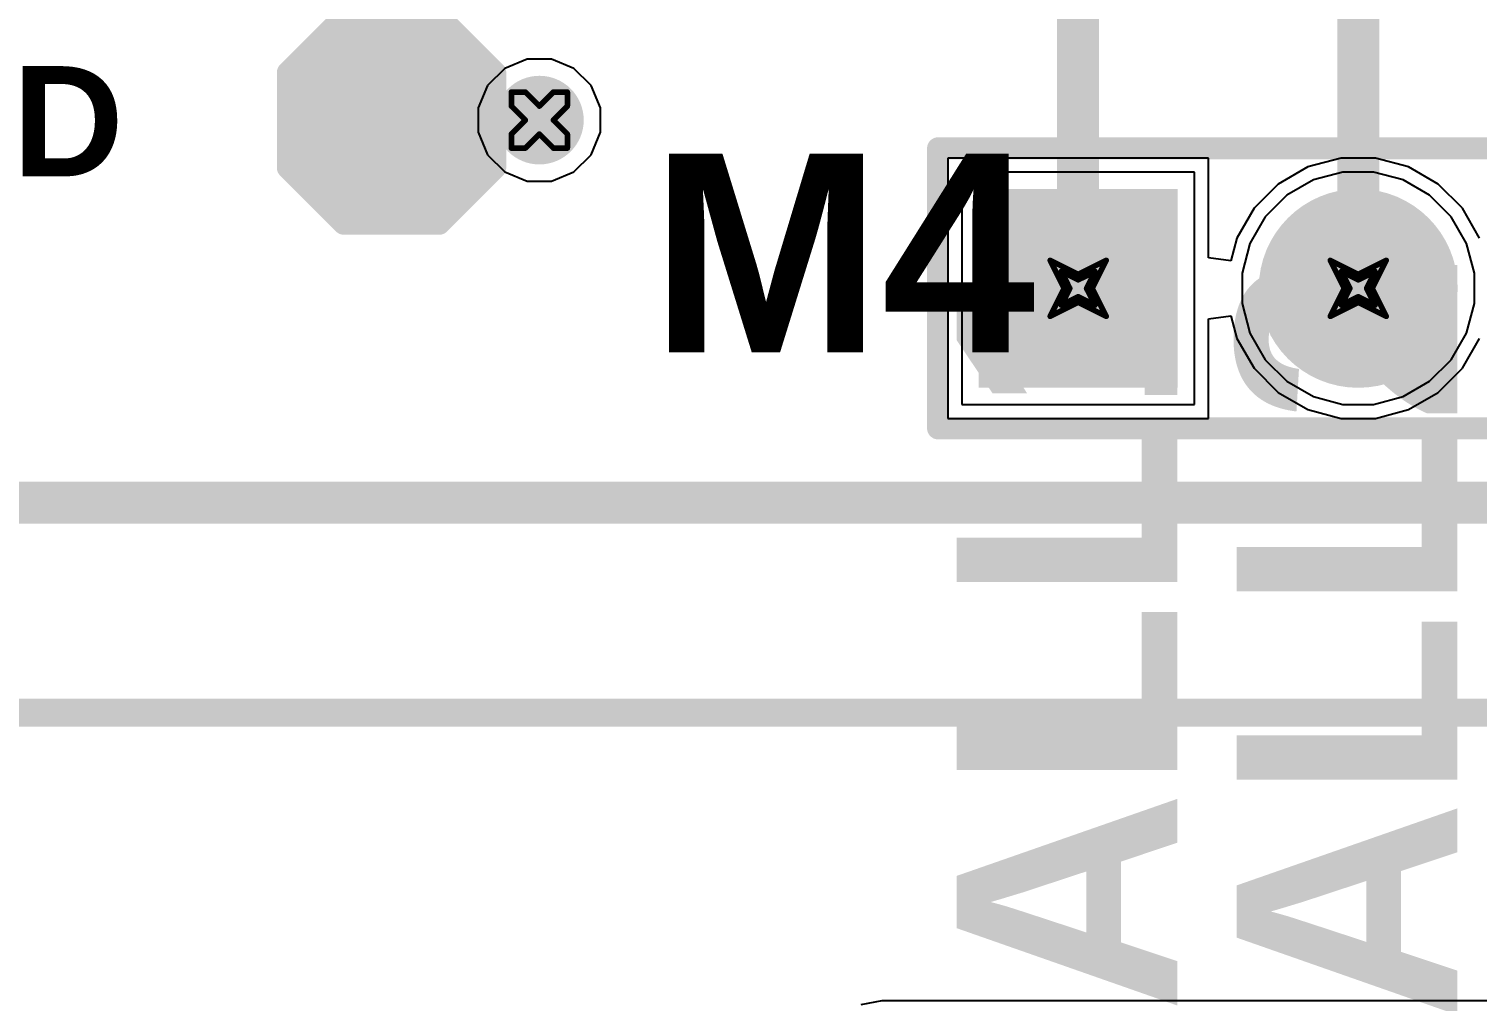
# Model space of a CAD drawing. Header units: inches. Extents: x 0 to 5379, y 0 to 5429.
# Drawn here: x 53.99 to 67.12, y 108.51 to 117.33 of the extents above; entities that cross this region are included whole.
import ezdxf

# ---------------------------------------------------------------- set-up
doc = ezdxf.new("R2010")
doc.units = ezdxf.units.IN
for name, color, linetype in [('Bottom Layer', 5, 'Continuous'), ('Bottom Solder', 6, 'Continuous'), ('Drill Drawing', 1, 'Continuous'), ('GND01', 16, 'Continuous'), ('GND02', 76, 'Continuous'), ('Multi-Layer', 9, 'Continuous'), ('Pad Holes', 156, 'Continuous'), ('PWR', 156, 'Continuous'), ('SIG 01', 90, 'Continuous'), ('Top Layer', 1, 'Continuous'), ('Top Overlay', 2, 'Continuous'), ('Top Paste', 8, 'Continuous'), ('Top Solder', 216, 'Continuous'), ('Via Holes', 16, 'Continuous')]:
    doc.layers.add(name, color=color, linetype=linetype)
doc.styles.add('Arial_Bold', font='', dxfattribs={"height": 0.2})
doc.styles.get('Arial_Bold').set_extended_font_data('Arial', bold=True)

# ---------------------------------------------------------------- blocks, each defined once
blk = doc.blocks.new('T__________156')
at = {"layer": 'Top Layer'}
blk.add_hatch(color=1, dxfattribs=at).paths.add_polyline_path([(0.381, 0.762), (-0.381, 0.762), (-0.762, 0.381), (-0.762, -0.381), (-0.381, -0.762), (0.381, -0.762), (0.762, -0.381), (0.762, 0.381)])
at = {"layer": 'Top Paste'}
blk.add_hatch(color=8, dxfattribs=at).paths.add_polyline_path([(0.381, 0.762), (-0.381, 0.762), (-0.762, 0.381), (-0.762, -0.381), (-0.381, -0.762), (0.381, -0.762), (0.762, -0.381), (0.762, 0.381)])
at = {"layer": 'Top Solder'}
blk.add_hatch(color=216, dxfattribs=at).paths.add_polyline_path([(0.432, 0.864), (-0.432, 0.864), (-0.864, 0.432), (-0.864, -0.432), (-0.432, -0.864), (0.432, -0.864), (0.864, -0.432), (0.864, 0.432)])
at = {"layer": 'Top Overlay'}
for points in [[(-0.94, 0.432, 0.2, 0.2, 0), (-0.432, 0.94, 0.2, 0.2, 0)], [(-0.432, 0.94, 0.2, 0.2, 0), (0.432, 0.94, 0.2, 0.2, 0)], [(0.432, 0.94, 0.2, 0.2, 0), (0.94, 0.432, 0.2, 0.2, 0)], [(-0.94, -0.432, 0.2, 0.2, 0), (-0.94, 0.432, 0.2, 0.2, 0)], [(0.94, -0.432, 0.2, 0.2, 0), (0.94, 0.432, 0.2, 0.2, 0)], [(-0.94, -0.432, 0.2, 0.2, 0), (-0.432, -0.94, 0.2, 0.2, 0)], [(0.432, -0.94, 0.2, 0.2, 0), (0.94, -0.432, 0.2, 0.2, 0)], [(-0.432, -0.94, 0.2, 0.2, 0), (0.432, -0.94, 0.2, 0.2, 0)]]:
    blk.add_lwpolyline(points, format="xyseb", dxfattribs=at)
for points in [[(-0.482, 0.94, 0.1, 0.1, 1), (-0.382, 0.94, 0.1, 0.1, 1)], [(-0.482, 0.94, 0.1, 0.1, 1), (-0.382, 0.94, 0.1, 0.1, 1)], [(0.382, 0.94, 0.1, 0.1, 1), (0.482, 0.94, 0.1, 0.1, 1)], [(0.382, 0.94, 0.1, 0.1, 1), (0.482, 0.94, 0.1, 0.1, 1)], [(-0.99, 0.432, 0.1, 0.1, 1), (-0.89, 0.432, 0.1, 0.1, 1)], [(-0.99, 0.432, 0.1, 0.1, 1), (-0.89, 0.432, 0.1, 0.1, 1)], [(0.89, 0.432, 0.1, 0.1, 1), (0.99, 0.432, 0.1, 0.1, 1)], [(0.89, 0.432, 0.1, 0.1, 1), (0.99, 0.432, 0.1, 0.1, 1)], [(-0.99, -0.432, 0.1, 0.1, 1), (-0.89, -0.432, 0.1, 0.1, 1)], [(-0.99, -0.432, 0.1, 0.1, 1), (-0.89, -0.432, 0.1, 0.1, 1)], [(0.89, -0.432, 0.1, 0.1, 1), (0.99, -0.432, 0.1, 0.1, 1)], [(0.89, -0.432, 0.1, 0.1, 1), (0.99, -0.432, 0.1, 0.1, 1)], [(-0.482, -0.94, 0.1, 0.1, 1), (-0.382, -0.94, 0.1, 0.1, 1)], [(-0.482, -0.94, 0.1, 0.1, 1), (-0.382, -0.94, 0.1, 0.1, 1)], [(0.382, -0.94, 0.1, 0.1, 1), (0.482, -0.94, 0.1, 0.1, 1)], [(0.382, -0.94, 0.1, 0.1, 1), (0.482, -0.94, 0.1, 0.1, 1)]]:
    blk.add_lwpolyline(points, format="xyseb", close=True, dxfattribs=at)
blk = doc.blocks.new('HDR1X5__794')
at = {"layer": 'Bottom Layer'}
blk.add_hatch(color=5, dxfattribs=at).paths.add_polyline_path([(-0.8, 0.8), (0.8, 0.8), (0.8, -0.8), (-0.8, -0.8)])
h = blk.add_hatch(color=5, dxfattribs=at)
edge = h.paths.add_edge_path()
edge.add_arc((2.54, 0), 0.8, 0, 360)
h = blk.add_hatch(color=5, dxfattribs=at)
edge = h.paths.add_edge_path()
edge.add_arc((5.08, 0), 0.8, 0, 360)
h = blk.add_hatch(color=5, dxfattribs=at)
edge = h.paths.add_edge_path()
edge.add_arc((7.62, 0), 0.8, 0, 360)
h = blk.add_hatch(color=5, dxfattribs=at)
edge = h.paths.add_edge_path()
edge.add_arc((10.16, 0), 0.8, 0, 360)
at = {"layer": 'Bottom Solder'}
blk.add_hatch(color=6, dxfattribs=at).paths.add_polyline_path([(-0.902, 0.902), (0.902, 0.902), (0.902, -0.902), (-0.902, -0.902)])
h = blk.add_hatch(color=6, dxfattribs=at)
edge = h.paths.add_edge_path()
edge.add_arc((2.54, 0), 0.902, 0, 360)
h = blk.add_hatch(color=6, dxfattribs=at)
edge = h.paths.add_edge_path()
edge.add_arc((5.08, 0), 0.902, 0, 360)
h = blk.add_hatch(color=6, dxfattribs=at)
edge = h.paths.add_edge_path()
edge.add_arc((7.62, 0), 0.902, 0, 360)
h = blk.add_hatch(color=6, dxfattribs=at)
edge = h.paths.add_edge_path()
edge.add_arc((10.16, 0), 0.902, 0, 360)
at = {"layer": 'GND01'}
blk.add_hatch(color=16, dxfattribs=at).paths.add_polyline_path([(-0.8, 0.8), (0.8, 0.8), (0.8, -0.8), (-0.8, -0.8)])
h = blk.add_hatch(color=16, dxfattribs=at)
edge = h.paths.add_edge_path()
edge.add_arc((2.54, 0), 0.8, 0, 360)
h = blk.add_hatch(color=16, dxfattribs=at)
edge = h.paths.add_edge_path()
edge.add_arc((5.08, 0), 0.8, 0, 360)
h = blk.add_hatch(color=16, dxfattribs=at)
edge = h.paths.add_edge_path()
edge.add_arc((7.62, 0), 0.8, 0, 360)
h = blk.add_hatch(color=16, dxfattribs=at)
edge = h.paths.add_edge_path()
edge.add_arc((10.16, 0), 0.8, 0, 360)
at = {"layer": 'GND02'}
blk.add_hatch(color=76, dxfattribs=at).paths.add_polyline_path([(-0.8, 0.8), (0.8, 0.8), (0.8, -0.8), (-0.8, -0.8)])
h = blk.add_hatch(color=76, dxfattribs=at)
edge = h.paths.add_edge_path()
edge.add_arc((2.54, 0), 0.8, 0, 360)
h = blk.add_hatch(color=76, dxfattribs=at)
edge = h.paths.add_edge_path()
edge.add_arc((5.08, 0), 0.8, 0, 360)
h = blk.add_hatch(color=76, dxfattribs=at)
edge = h.paths.add_edge_path()
edge.add_arc((7.62, 0), 0.8, 0, 360)
h = blk.add_hatch(color=76, dxfattribs=at)
edge = h.paths.add_edge_path()
edge.add_arc((10.16, 0), 0.8, 0, 360)
at = {"layer": 'Multi-Layer'}
blk.add_hatch(color=9, dxfattribs=at).paths.add_polyline_path([(-0.8, 0.8), (0.8, 0.8), (0.8, -0.8), (-0.8, -0.8)])
h = blk.add_hatch(color=9, dxfattribs=at)
edge = h.paths.add_edge_path()
edge.add_arc((2.54, 0), 0.8, 0, 360)
h = blk.add_hatch(color=9, dxfattribs=at)
edge = h.paths.add_edge_path()
edge.add_arc((5.08, 0), 0.8, 0, 360)
h = blk.add_hatch(color=9, dxfattribs=at)
edge = h.paths.add_edge_path()
edge.add_arc((7.62, 0), 0.8, 0, 360)
h = blk.add_hatch(color=9, dxfattribs=at)
edge = h.paths.add_edge_path()
edge.add_arc((10.16, 0), 0.8, 0, 360)
at = {"layer": 'Pad Holes'}
h = blk.add_hatch(color=7, dxfattribs=at)
edge = h.paths.add_edge_path()
edge.add_arc((0, 0), 0.475, 0, 360)
h = blk.add_hatch(color=7, dxfattribs=at)
edge = h.paths.add_edge_path()
edge.add_arc((2.54, 0), 0.475, 0, 360)
h = blk.add_hatch(color=7, dxfattribs=at)
edge = h.paths.add_edge_path()
edge.add_arc((5.08, 0), 0.475, 0, 360)
h = blk.add_hatch(color=7, dxfattribs=at)
edge = h.paths.add_edge_path()
edge.add_arc((7.62, 0), 0.475, 0, 360)
h = blk.add_hatch(color=7, dxfattribs=at)
edge = h.paths.add_edge_path()
edge.add_arc((10.16, 0), 0.475, 0, 360)
at = {"layer": 'PWR'}
blk.add_hatch(color=156, dxfattribs=at).paths.add_polyline_path([(-0.8, 0.8), (0.8, 0.8), (0.8, -0.8), (-0.8, -0.8)])
h = blk.add_hatch(color=156, dxfattribs=at)
edge = h.paths.add_edge_path()
edge.add_arc((2.54, 0), 0.8, 0, 360)
h = blk.add_hatch(color=156, dxfattribs=at)
edge = h.paths.add_edge_path()
edge.add_arc((5.08, 0), 0.8, 0, 360)
h = blk.add_hatch(color=156, dxfattribs=at)
edge = h.paths.add_edge_path()
edge.add_arc((7.62, 0), 0.8, 0, 360)
h = blk.add_hatch(color=156, dxfattribs=at)
edge = h.paths.add_edge_path()
edge.add_arc((10.16, 0), 0.8, 0, 360)
at = {"layer": 'SIG 01'}
blk.add_hatch(color=90, dxfattribs=at).paths.add_polyline_path([(-0.8, 0.8), (0.8, 0.8), (0.8, -0.8), (-0.8, -0.8)])
h = blk.add_hatch(color=90, dxfattribs=at)
edge = h.paths.add_edge_path()
edge.add_arc((2.54, 0), 0.8, 0, 360)
h = blk.add_hatch(color=90, dxfattribs=at)
edge = h.paths.add_edge_path()
edge.add_arc((5.08, 0), 0.8, 0, 360)
h = blk.add_hatch(color=90, dxfattribs=at)
edge = h.paths.add_edge_path()
edge.add_arc((7.62, 0), 0.8, 0, 360)
h = blk.add_hatch(color=90, dxfattribs=at)
edge = h.paths.add_edge_path()
edge.add_arc((10.16, 0), 0.8, 0, 360)
at = {"layer": 'Top Layer'}
blk.add_hatch(color=1, dxfattribs=at).paths.add_polyline_path([(-0.8, 0.8), (0.8, 0.8), (0.8, -0.8), (-0.8, -0.8)])
h = blk.add_hatch(color=1, dxfattribs=at)
edge = h.paths.add_edge_path()
edge.add_arc((2.54, 0), 0.8, 0, 360)
h = blk.add_hatch(color=1, dxfattribs=at)
edge = h.paths.add_edge_path()
edge.add_arc((5.08, 0), 0.8, 0, 360)
h = blk.add_hatch(color=1, dxfattribs=at)
edge = h.paths.add_edge_path()
edge.add_arc((7.62, 0), 0.8, 0, 360)
h = blk.add_hatch(color=1, dxfattribs=at)
edge = h.paths.add_edge_path()
edge.add_arc((10.16, 0), 0.8, 0, 360)
at = {"layer": 'Top Solder'}
blk.add_hatch(color=216, dxfattribs=at).paths.add_polyline_path([(-0.902, 0.902), (0.902, 0.902), (0.902, -0.902), (-0.902, -0.902)])
h = blk.add_hatch(color=216, dxfattribs=at)
edge = h.paths.add_edge_path()
edge.add_arc((2.54, 0), 0.902, 0, 360)
h = blk.add_hatch(color=216, dxfattribs=at)
edge = h.paths.add_edge_path()
edge.add_arc((5.08, 0), 0.902, 0, 360)
h = blk.add_hatch(color=216, dxfattribs=at)
edge = h.paths.add_edge_path()
edge.add_arc((7.62, 0), 0.902, 0, 360)
h = blk.add_hatch(color=216, dxfattribs=at)
edge = h.paths.add_edge_path()
edge.add_arc((10.16, 0), 0.902, 0, 360)
at = {"layer": 'Top Overlay'}
for points in [[(-1.27, -1.27, 0.2, 0.2, 0), (-1.27, 1.27, 0.2, 0.2, 0)], [(-1.27, 1.27, 0.2, 0.2, 0), (11.43, 1.27, 0.2, 0.2, 0)], [(11.43, -1.27, 0.2, 0.2, 0), (11.43, 1.27, 0.2, 0.2, 0)], [(-1.27, -1.27, 0.2, 0.2, 0), (11.43, -1.27, 0.2, 0.2, 0)]]:
    blk.add_lwpolyline(points, format="xyseb", dxfattribs=at)
for points in [[(-1.32, 1.27, 0.1, 0.1, 1), (-1.22, 1.27, 0.1, 0.1, 1)], [(-1.32, 1.27, 0.1, 0.1, 1), (-1.22, 1.27, 0.1, 0.1, 1)], [(11.38, 1.27, 0.1, 0.1, 1), (11.48, 1.27, 0.1, 0.1, 1)], [(11.38, 1.27, 0.1, 0.1, 1), (11.48, 1.27, 0.1, 0.1, 1)], [(-1.32, -1.27, 0.1, 0.1, 1), (-1.22, -1.27, 0.1, 0.1, 1)], [(-1.32, -1.27, 0.1, 0.1, 1), (-1.22, -1.27, 0.1, 0.1, 1)], [(11.38, -1.27, 0.1, 0.1, 1), (11.48, -1.27, 0.1, 0.1, 1)], [(11.38, -1.27, 0.1, 0.1, 1), (11.48, -1.27, 0.1, 0.1, 1)]]:
    blk.add_lwpolyline(points, format="xyseb", close=True, dxfattribs=at)

msp = doc.modelspace()

# ---------------------------------------------------------------- hatches: boundary and pattern name
at = {"layer": 'Bottom Layer'}
h = msp.add_hatch(color=5, dxfattribs=at)
edge = h.paths.add_edge_path()
edge.add_arc((58.618, 116.5), 0.3, 0, 360)
at = {"layer": 'Bottom Solder'}
h = msp.add_hatch(color=6, dxfattribs=at)
edge = h.paths.add_edge_path()
edge.add_arc((58.618, 116.5), 0.402, 0, 360)
at = {"layer": 'GND01'}
h = msp.add_hatch(color=16, dxfattribs=at)
edge = h.paths.add_edge_path()
edge.add_arc((58.618, 116.5), 0.3, 0, 360)
at = {"layer": 'GND02'}
h = msp.add_hatch(color=76, dxfattribs=at)
edge = h.paths.add_edge_path()
edge.add_arc((58.618, 116.5), 0.3, 0, 360)
at = {"layer": 'PWR'}
h = msp.add_hatch(color=156, dxfattribs=at)
edge = h.paths.add_edge_path()
edge.add_arc((58.618, 116.5), 0.3, 0, 360)
at = {"layer": 'SIG 01'}
h = msp.add_hatch(color=90, dxfattribs=at)
edge = h.paths.add_edge_path()
edge.add_arc((58.618, 116.5), 0.3, 0, 360)
at = {"layer": 'Top Layer'}
h = msp.add_hatch(color=1, dxfattribs=at)
edge = h.paths.add_edge_path()
edge.add_arc((58.618, 116.5), 0.3, 0, 360)
at = {"layer": 'Top Solder'}
h = msp.add_hatch(color=216, dxfattribs=at)
edge = h.paths.add_edge_path()
edge.add_arc((58.618, 116.5), 0.402, 0, 360)
at = {"layer": 'Via Holes'}
h = msp.add_hatch(color=7, dxfattribs=at)
edge = h.paths.add_edge_path()
edge.add_arc((58.618, 116.5), 0.15, 0, 360)

# ---------------------------------------------------------------- linework, layer by layer
at = {"layer": 'Bottom Layer'}
for p, q in [((64.558, 116.028), (62.45, 116.028)), ((62.45, 116.028), (62.45, 113.92)), ((64.558, 113.92), (64.558, 116.028)), ((65.905, 116.028), (65.637, 115.957)), ((66.183, 116.028), (65.905, 116.028)), ((66.451, 115.957), (66.183, 116.028)), ((65.637, 115.957), (65.397, 115.818)), ((66.691, 115.818), (66.451, 115.957)), ((65.397, 115.818), (65.201, 115.622)), ((66.888, 115.622), (66.691, 115.818)), ((65.201, 115.622), (65.062, 115.381)), ((67.026, 115.381), (66.888, 115.622)), ((65.062, 115.381), (64.99, 115.113)), ((67.098, 115.113), (67.026, 115.381)), ((64.99, 115.113), (64.99, 114.836)), ((67.098, 114.836), (67.098, 115.113)), ((64.99, 114.836), (65.062, 114.568)), ((67.026, 114.568), (67.098, 114.836)), ((65.062, 114.568), (65.201, 114.327)), ((66.888, 114.327), (67.026, 114.568)), ((65.201, 114.327), (65.397, 114.131)), ((66.691, 114.131), (66.888, 114.327)), ((65.397, 114.131), (65.637, 113.992)), ((66.451, 113.992), (66.691, 114.131)), ((62.45, 113.92), (64.558, 113.92)), ((65.637, 113.992), (65.905, 113.92)), ((65.905, 113.92), (66.183, 113.92)), ((66.183, 113.92), (66.451, 113.992))]:
    msp.add_line(p, q, dxfattribs=at)
at = {"layer": 'Drill Drawing'}
for points in [[(58.364, 116.627, 0.0508, 0.0508, 0), (58.364, 116.754, 0.0508, 0.0508, 0)], [(58.364, 116.754, 0.0508, 0.0508, 0), (58.491, 116.754, 0.0508, 0.0508, 0)], [(58.491, 116.754, 0.0508, 0.0508, 0), (58.618, 116.627, 0.0508, 0.0508, 0)], [(58.618, 116.627, 0.0508, 0.0508, 0), (58.745, 116.754, 0.0508, 0.0508, 0)], [(58.745, 116.754, 0.0508, 0.0508, 0), (58.872, 116.754, 0.0508, 0.0508, 0)], [(58.872, 116.627, 0.0508, 0.0508, 0), (58.872, 116.754, 0.0508, 0.0508, 0)], [(58.364, 116.627, 0.0508, 0.0508, 0), (58.491, 116.5, 0.0508, 0.0508, 0)], [(58.745, 116.5, 0.0508, 0.0508, 0), (58.872, 116.627, 0.0508, 0.0508, 0)], [(58.364, 116.373, 0.0508, 0.0508, 0), (58.491, 116.5, 0.0508, 0.0508, 0)], [(58.745, 116.5, 0.0508, 0.0508, 0), (58.872, 116.373, 0.0508, 0.0508, 0)], [(58.364, 116.246, 0.0508, 0.0508, 0), (58.364, 116.373, 0.0508, 0.0508, 0)], [(58.491, 116.246, 0.0508, 0.0508, 0), (58.618, 116.373, 0.0508, 0.0508, 0)], [(58.618, 116.373, 0.0508, 0.0508, 0), (58.745, 116.246, 0.0508, 0.0508, 0)], [(58.872, 116.246, 0.0508, 0.0508, 0), (58.872, 116.373, 0.0508, 0.0508, 0)], [(58.364, 116.246, 0.0508, 0.0508, 0), (58.491, 116.246, 0.0508, 0.0508, 0)], [(58.745, 116.246, 0.0508, 0.0508, 0), (58.872, 116.246, 0.0508, 0.0508, 0)], [(63.25, 115.228, 0.0508, 0.0508, 0), (63.504, 115.101, 0.0508, 0.0508, 0)], [(63.25, 115.228, 0.0508, 0.0508, 0), (63.377, 114.974, 0.0508, 0.0508, 0)], [(63.504, 115.101, 0.0508, 0.0508, 0), (63.758, 115.228, 0.0508, 0.0508, 0)], [(63.631, 114.974, 0.0508, 0.0508, 0), (63.758, 115.228, 0.0508, 0.0508, 0)], [(65.79, 115.228, 0.0508, 0.0508, 0), (66.044, 115.101, 0.0508, 0.0508, 0)], [(65.79, 115.228, 0.0508, 0.0508, 0), (65.917, 114.974, 0.0508, 0.0508, 0)], [(66.044, 115.101, 0.0508, 0.0508, 0), (66.298, 115.228, 0.0508, 0.0508, 0)], [(66.171, 114.974, 0.0508, 0.0508, 0), (66.298, 115.228, 0.0508, 0.0508, 0)], [(63.352, 115.127, 0.0508, 0.0508, 0), (63.504, 115.051, 0.0508, 0.0508, 0)], [(63.352, 115.127, 0.0508, 0.0508, 0), (63.428, 114.974, 0.0508, 0.0508, 0)], [(63.504, 115.051, 0.0508, 0.0508, 0), (63.657, 115.127, 0.0508, 0.0508, 0)], [(63.58, 114.974, 0.0508, 0.0508, 0), (63.657, 115.127, 0.0508, 0.0508, 0)], [(65.892, 115.127, 0.0508, 0.0508, 0), (66.044, 115.051, 0.0508, 0.0508, 0)], [(65.892, 115.127, 0.0508, 0.0508, 0), (65.968, 114.974, 0.0508, 0.0508, 0)], [(66.044, 115.051, 0.0508, 0.0508, 0), (66.197, 115.127, 0.0508, 0.0508, 0)], [(66.12, 114.974, 0.0508, 0.0508, 0), (66.197, 115.127, 0.0508, 0.0508, 0)], [(63.25, 114.72, 0.0508, 0.0508, 0), (63.377, 114.974, 0.0508, 0.0508, 0)], [(63.352, 114.822, 0.0508, 0.0508, 0), (63.428, 114.974, 0.0508, 0.0508, 0)], [(63.352, 114.822, 0.0508, 0.0508, 0), (63.504, 114.898, 0.0508, 0.0508, 0)], [(63.504, 114.898, 0.0508, 0.0508, 0), (63.657, 114.822, 0.0508, 0.0508, 0)], [(63.58, 114.974, 0.0508, 0.0508, 0), (63.657, 114.822, 0.0508, 0.0508, 0)], [(63.631, 114.974, 0.0508, 0.0508, 0), (63.758, 114.72, 0.0508, 0.0508, 0)], [(65.79, 114.72, 0.0508, 0.0508, 0), (65.917, 114.974, 0.0508, 0.0508, 0)], [(65.892, 114.822, 0.0508, 0.0508, 0), (65.968, 114.974, 0.0508, 0.0508, 0)], [(65.892, 114.822, 0.0508, 0.0508, 0), (66.044, 114.898, 0.0508, 0.0508, 0)], [(66.044, 114.898, 0.0508, 0.0508, 0), (66.197, 114.822, 0.0508, 0.0508, 0)], [(66.12, 114.974, 0.0508, 0.0508, 0), (66.197, 114.822, 0.0508, 0.0508, 0)], [(66.171, 114.974, 0.0508, 0.0508, 0), (66.298, 114.72, 0.0508, 0.0508, 0)], [(63.25, 114.72, 0.0508, 0.0508, 0), (63.504, 114.847, 0.0508, 0.0508, 0)], [(63.504, 114.847, 0.0508, 0.0508, 0), (63.758, 114.72, 0.0508, 0.0508, 0)], [(65.79, 114.72, 0.0508, 0.0508, 0), (66.044, 114.847, 0.0508, 0.0508, 0)], [(66.044, 114.847, 0.0508, 0.0508, 0), (66.298, 114.72, 0.0508, 0.0508, 0)]]:
    msp.add_lwpolyline(points, format="xyseb", dxfattribs=at)
for points in [[(58.351, 116.754, 0.0254, 0.0254, 1), (58.376, 116.754, 0.0254, 0.0254, 1)], [(58.351, 116.754, 0.0254, 0.0254, 1), (58.376, 116.754, 0.0254, 0.0254, 1)], [(58.478, 116.754, 0.0254, 0.0254, 1), (58.503, 116.754, 0.0254, 0.0254, 1)], [(58.478, 116.754, 0.0254, 0.0254, 1), (58.503, 116.754, 0.0254, 0.0254, 1)], [(58.732, 116.754, 0.0254, 0.0254, 1), (58.757, 116.754, 0.0254, 0.0254, 1)], [(58.732, 116.754, 0.0254, 0.0254, 1), (58.757, 116.754, 0.0254, 0.0254, 1)], [(58.859, 116.754, 0.0254, 0.0254, 1), (58.884, 116.754, 0.0254, 0.0254, 1)], [(58.859, 116.754, 0.0254, 0.0254, 1), (58.884, 116.754, 0.0254, 0.0254, 1)], [(58.351, 116.627, 0.0254, 0.0254, 1), (58.376, 116.627, 0.0254, 0.0254, 1)], [(58.351, 116.627, 0.0254, 0.0254, 1), (58.376, 116.627, 0.0254, 0.0254, 1)], [(58.605, 116.627, 0.0254, 0.0254, 1), (58.63, 116.627, 0.0254, 0.0254, 1)], [(58.605, 116.627, 0.0254, 0.0254, 1), (58.63, 116.627, 0.0254, 0.0254, 1)], [(58.859, 116.627, 0.0254, 0.0254, 1), (58.884, 116.627, 0.0254, 0.0254, 1)], [(58.859, 116.627, 0.0254, 0.0254, 1), (58.884, 116.627, 0.0254, 0.0254, 1)], [(58.478, 116.5, 0.0254, 0.0254, 1), (58.503, 116.5, 0.0254, 0.0254, 1)], [(58.478, 116.5, 0.0254, 0.0254, 1), (58.503, 116.5, 0.0254, 0.0254, 1)], [(58.732, 116.5, 0.0254, 0.0254, 1), (58.757, 116.5, 0.0254, 0.0254, 1)], [(58.732, 116.5, 0.0254, 0.0254, 1), (58.757, 116.5, 0.0254, 0.0254, 1)], [(58.351, 116.373, 0.0254, 0.0254, 1), (58.376, 116.373, 0.0254, 0.0254, 1)], [(58.351, 116.373, 0.0254, 0.0254, 1), (58.376, 116.373, 0.0254, 0.0254, 1)], [(58.605, 116.373, 0.0254, 0.0254, 1), (58.63, 116.373, 0.0254, 0.0254, 1)], [(58.605, 116.373, 0.0254, 0.0254, 1), (58.63, 116.373, 0.0254, 0.0254, 1)], [(58.859, 116.373, 0.0254, 0.0254, 1), (58.884, 116.373, 0.0254, 0.0254, 1)], [(58.859, 116.373, 0.0254, 0.0254, 1), (58.884, 116.373, 0.0254, 0.0254, 1)], [(58.351, 116.246, 0.0254, 0.0254, 1), (58.376, 116.246, 0.0254, 0.0254, 1)], [(58.351, 116.246, 0.0254, 0.0254, 1), (58.376, 116.246, 0.0254, 0.0254, 1)], [(58.478, 116.246, 0.0254, 0.0254, 1), (58.503, 116.246, 0.0254, 0.0254, 1)], [(58.478, 116.246, 0.0254, 0.0254, 1), (58.503, 116.246, 0.0254, 0.0254, 1)], [(58.732, 116.246, 0.0254, 0.0254, 1), (58.757, 116.246, 0.0254, 0.0254, 1)], [(58.732, 116.246, 0.0254, 0.0254, 1), (58.757, 116.246, 0.0254, 0.0254, 1)], [(58.859, 116.246, 0.0254, 0.0254, 1), (58.884, 116.246, 0.0254, 0.0254, 1)], [(58.859, 116.246, 0.0254, 0.0254, 1), (58.884, 116.246, 0.0254, 0.0254, 1)], [(63.238, 115.228, 0.0254, 0.0254, 1), (63.263, 115.228, 0.0254, 0.0254, 1)], [(63.238, 115.228, 0.0254, 0.0254, 1), (63.263, 115.228, 0.0254, 0.0254, 1)], [(63.746, 115.228, 0.0254, 0.0254, 1), (63.771, 115.228, 0.0254, 0.0254, 1)], [(63.746, 115.228, 0.0254, 0.0254, 1), (63.771, 115.228, 0.0254, 0.0254, 1)], [(65.778, 115.228, 0.0254, 0.0254, 1), (65.803, 115.228, 0.0254, 0.0254, 1)], [(65.778, 115.228, 0.0254, 0.0254, 1), (65.803, 115.228, 0.0254, 0.0254, 1)], [(66.286, 115.228, 0.0254, 0.0254, 1), (66.311, 115.228, 0.0254, 0.0254, 1)], [(66.286, 115.228, 0.0254, 0.0254, 1), (66.311, 115.228, 0.0254, 0.0254, 1)], [(63.339, 115.127, 0.0254, 0.0254, 1), (63.365, 115.127, 0.0254, 0.0254, 1)], [(63.339, 115.127, 0.0254, 0.0254, 1), (63.365, 115.127, 0.0254, 0.0254, 1)], [(63.492, 115.101, 0.0254, 0.0254, 1), (63.517, 115.101, 0.0254, 0.0254, 1)], [(63.492, 115.101, 0.0254, 0.0254, 1), (63.517, 115.101, 0.0254, 0.0254, 1)], [(63.492, 115.051, 0.0254, 0.0254, 1), (63.517, 115.051, 0.0254, 0.0254, 1)], [(63.492, 115.051, 0.0254, 0.0254, 1), (63.517, 115.051, 0.0254, 0.0254, 1)], [(63.644, 115.127, 0.0254, 0.0254, 1), (63.669, 115.127, 0.0254, 0.0254, 1)], [(63.644, 115.127, 0.0254, 0.0254, 1), (63.669, 115.127, 0.0254, 0.0254, 1)], [(65.879, 115.127, 0.0254, 0.0254, 1), (65.905, 115.127, 0.0254, 0.0254, 1)], [(65.879, 115.127, 0.0254, 0.0254, 1), (65.905, 115.127, 0.0254, 0.0254, 1)], [(66.032, 115.101, 0.0254, 0.0254, 1), (66.057, 115.101, 0.0254, 0.0254, 1)], [(66.032, 115.101, 0.0254, 0.0254, 1), (66.057, 115.101, 0.0254, 0.0254, 1)], [(66.032, 115.051, 0.0254, 0.0254, 1), (66.057, 115.051, 0.0254, 0.0254, 1)], [(66.032, 115.051, 0.0254, 0.0254, 1), (66.057, 115.051, 0.0254, 0.0254, 1)], [(66.184, 115.127, 0.0254, 0.0254, 1), (66.209, 115.127, 0.0254, 0.0254, 1)], [(66.184, 115.127, 0.0254, 0.0254, 1), (66.209, 115.127, 0.0254, 0.0254, 1)], [(63.365, 114.974, 0.0254, 0.0254, 1), (63.39, 114.974, 0.0254, 0.0254, 1)], [(63.365, 114.974, 0.0254, 0.0254, 1), (63.39, 114.974, 0.0254, 0.0254, 1)], [(63.415, 114.974, 0.0254, 0.0254, 1), (63.441, 114.974, 0.0254, 0.0254, 1)], [(63.415, 114.974, 0.0254, 0.0254, 1), (63.441, 114.974, 0.0254, 0.0254, 1)], [(63.492, 114.898, 0.0254, 0.0254, 1), (63.517, 114.898, 0.0254, 0.0254, 1)], [(63.492, 114.898, 0.0254, 0.0254, 1), (63.517, 114.898, 0.0254, 0.0254, 1)], [(63.568, 114.974, 0.0254, 0.0254, 1), (63.593, 114.974, 0.0254, 0.0254, 1)], [(63.568, 114.974, 0.0254, 0.0254, 1), (63.593, 114.974, 0.0254, 0.0254, 1)], [(63.619, 114.974, 0.0254, 0.0254, 1), (63.644, 114.974, 0.0254, 0.0254, 1)], [(63.619, 114.974, 0.0254, 0.0254, 1), (63.644, 114.974, 0.0254, 0.0254, 1)], [(65.905, 114.974, 0.0254, 0.0254, 1), (65.93, 114.974, 0.0254, 0.0254, 1)], [(65.905, 114.974, 0.0254, 0.0254, 1), (65.93, 114.974, 0.0254, 0.0254, 1)], [(65.955, 114.974, 0.0254, 0.0254, 1), (65.981, 114.974, 0.0254, 0.0254, 1)], [(65.955, 114.974, 0.0254, 0.0254, 1), (65.981, 114.974, 0.0254, 0.0254, 1)], [(66.032, 114.898, 0.0254, 0.0254, 1), (66.057, 114.898, 0.0254, 0.0254, 1)], [(66.032, 114.898, 0.0254, 0.0254, 1), (66.057, 114.898, 0.0254, 0.0254, 1)], [(66.108, 114.974, 0.0254, 0.0254, 1), (66.133, 114.974, 0.0254, 0.0254, 1)], [(66.108, 114.974, 0.0254, 0.0254, 1), (66.133, 114.974, 0.0254, 0.0254, 1)], [(66.159, 114.974, 0.0254, 0.0254, 1), (66.184, 114.974, 0.0254, 0.0254, 1)], [(66.159, 114.974, 0.0254, 0.0254, 1), (66.184, 114.974, 0.0254, 0.0254, 1)], [(63.339, 114.822, 0.0254, 0.0254, 1), (63.365, 114.822, 0.0254, 0.0254, 1)], [(63.339, 114.822, 0.0254, 0.0254, 1), (63.365, 114.822, 0.0254, 0.0254, 1)], [(63.492, 114.847, 0.0254, 0.0254, 1), (63.517, 114.847, 0.0254, 0.0254, 1)], [(63.492, 114.847, 0.0254, 0.0254, 1), (63.517, 114.847, 0.0254, 0.0254, 1)], [(63.644, 114.822, 0.0254, 0.0254, 1), (63.669, 114.822, 0.0254, 0.0254, 1)], [(63.644, 114.822, 0.0254, 0.0254, 1), (63.669, 114.822, 0.0254, 0.0254, 1)], [(65.879, 114.822, 0.0254, 0.0254, 1), (65.905, 114.822, 0.0254, 0.0254, 1)], [(65.879, 114.822, 0.0254, 0.0254, 1), (65.905, 114.822, 0.0254, 0.0254, 1)], [(66.032, 114.847, 0.0254, 0.0254, 1), (66.057, 114.847, 0.0254, 0.0254, 1)], [(66.032, 114.847, 0.0254, 0.0254, 1), (66.057, 114.847, 0.0254, 0.0254, 1)], [(66.184, 114.822, 0.0254, 0.0254, 1), (66.209, 114.822, 0.0254, 0.0254, 1)], [(66.184, 114.822, 0.0254, 0.0254, 1), (66.209, 114.822, 0.0254, 0.0254, 1)], [(63.238, 114.72, 0.0254, 0.0254, 1), (63.263, 114.72, 0.0254, 0.0254, 1)], [(63.238, 114.72, 0.0254, 0.0254, 1), (63.263, 114.72, 0.0254, 0.0254, 1)], [(63.746, 114.72, 0.0254, 0.0254, 1), (63.771, 114.72, 0.0254, 0.0254, 1)], [(63.746, 114.72, 0.0254, 0.0254, 1), (63.771, 114.72, 0.0254, 0.0254, 1)], [(65.778, 114.72, 0.0254, 0.0254, 1), (65.803, 114.72, 0.0254, 0.0254, 1)], [(65.778, 114.72, 0.0254, 0.0254, 1), (65.803, 114.72, 0.0254, 0.0254, 1)], [(66.286, 114.72, 0.0254, 0.0254, 1), (66.311, 114.72, 0.0254, 0.0254, 1)], [(66.286, 114.72, 0.0254, 0.0254, 1), (66.311, 114.72, 0.0254, 0.0254, 1)]]:
    msp.add_lwpolyline(points, format="xyseb", close=True, dxfattribs=at)
at = {"layer": 'GND01'}
for p, q in [((64.558, 116.028), (62.45, 116.028)), ((62.45, 116.028), (62.45, 113.92)), ((64.558, 113.92), (64.558, 116.028)), ((65.905, 116.028), (65.637, 115.957)), ((66.183, 116.028), (65.905, 116.028)), ((66.451, 115.957), (66.183, 116.028)), ((65.637, 115.957), (65.397, 115.818)), ((66.691, 115.818), (66.451, 115.957)), ((65.397, 115.818), (65.201, 115.622)), ((66.888, 115.622), (66.691, 115.818)), ((65.201, 115.622), (65.062, 115.381)), ((67.026, 115.381), (66.888, 115.622)), ((65.062, 115.381), (64.99, 115.113)), ((67.098, 115.113), (67.026, 115.381)), ((64.99, 115.113), (64.99, 114.836)), ((67.098, 114.836), (67.098, 115.113)), ((64.99, 114.836), (65.062, 114.568)), ((67.026, 114.568), (67.098, 114.836)), ((65.062, 114.568), (65.201, 114.327)), ((66.888, 114.327), (67.026, 114.568)), ((65.201, 114.327), (65.397, 114.131)), ((66.691, 114.131), (66.888, 114.327)), ((65.397, 114.131), (65.637, 113.992)), ((66.451, 113.992), (66.691, 114.131)), ((62.45, 113.92), (64.558, 113.92)), ((65.637, 113.992), (65.905, 113.92)), ((65.905, 113.92), (66.183, 113.92)), ((66.183, 113.92), (66.451, 113.992))]:
    msp.add_line(p, q, dxfattribs=at)
at = {"layer": 'GND02'}
for p, q in [((64.558, 116.028), (62.45, 116.028)), ((62.45, 116.028), (62.45, 113.92)), ((64.558, 113.92), (64.558, 116.028)), ((65.905, 116.028), (65.637, 115.957)), ((66.183, 116.028), (65.905, 116.028)), ((66.451, 115.957), (66.183, 116.028)), ((65.637, 115.957), (65.397, 115.818)), ((66.691, 115.818), (66.451, 115.957)), ((65.397, 115.818), (65.201, 115.622)), ((66.888, 115.622), (66.691, 115.818)), ((65.201, 115.622), (65.062, 115.381)), ((67.026, 115.381), (66.888, 115.622)), ((65.062, 115.381), (64.99, 115.113)), ((67.098, 115.113), (67.026, 115.381)), ((64.99, 115.113), (64.99, 114.836)), ((67.098, 114.836), (67.098, 115.113)), ((64.99, 114.836), (65.062, 114.568)), ((67.026, 114.568), (67.098, 114.836)), ((65.062, 114.568), (65.201, 114.327)), ((66.888, 114.327), (67.026, 114.568)), ((65.201, 114.327), (65.397, 114.131)), ((66.691, 114.131), (66.888, 114.327)), ((65.397, 114.131), (65.637, 113.992)), ((66.451, 113.992), (66.691, 114.131)), ((62.45, 113.92), (64.558, 113.92)), ((65.637, 113.992), (65.905, 113.92)), ((65.905, 113.92), (66.183, 113.92)), ((66.183, 113.92), (66.451, 113.992))]:
    msp.add_line(p, q, dxfattribs=at)
at = {"layer": 'PWR'}
for p, q in [((58.507, 117.054), (58.304, 116.969)), ((58.728, 117.054), (58.507, 117.054)), ((58.931, 116.969), (58.728, 117.054)), ((58.304, 116.969), (58.148, 116.814)), ((59.087, 116.814), (58.931, 116.969)), ((58.148, 116.814), (58.064, 116.61)), ((59.172, 116.61), (59.087, 116.814)), ((58.064, 116.61), (58.064, 116.39)), ((59.172, 116.39), (59.172, 116.61)), ((58.064, 116.39), (58.148, 116.186)), ((59.087, 116.186), (59.172, 116.39)), ((58.148, 116.186), (58.304, 116.03)), ((58.931, 116.03), (59.087, 116.186)), ((58.304, 116.03), (58.507, 115.946)), ((58.728, 115.946), (58.931, 116.03)), ((64.558, 116.028), (62.45, 116.028)), ((62.45, 116.028), (62.45, 113.92)), ((64.558, 113.92), (64.558, 116.028)), ((65.905, 116.028), (65.637, 115.957)), ((66.183, 116.028), (65.905, 116.028)), ((66.451, 115.957), (66.183, 116.028)), ((58.507, 115.946), (58.728, 115.946)), ((65.637, 115.957), (65.397, 115.818)), ((66.691, 115.818), (66.451, 115.957)), ((65.397, 115.818), (65.201, 115.622)), ((66.888, 115.622), (66.691, 115.818)), ((65.201, 115.622), (65.062, 115.381)), ((67.026, 115.381), (66.888, 115.622)), ((65.062, 115.381), (64.99, 115.113)), ((67.098, 115.113), (67.026, 115.381)), ((64.99, 115.113), (64.99, 114.836)), ((67.098, 114.836), (67.098, 115.113)), ((64.99, 114.836), (65.062, 114.568)), ((67.026, 114.568), (67.098, 114.836)), ((65.062, 114.568), (65.201, 114.327)), ((66.888, 114.327), (67.026, 114.568)), ((65.201, 114.327), (65.397, 114.131)), ((66.691, 114.131), (66.888, 114.327)), ((65.397, 114.131), (65.637, 113.992)), ((66.451, 113.992), (66.691, 114.131)), ((62.45, 113.92), (64.558, 113.92)), ((65.637, 113.992), (65.905, 113.92)), ((65.905, 113.92), (66.183, 113.92)), ((66.183, 113.92), (66.451, 113.992))]:
    msp.add_line(p, q, dxfattribs=at)
at = {"layer": 'SIG 01'}
for p, q in [((64.685, 116.155), (62.323, 116.155)), ((62.323, 116.155), (62.323, 113.793)), ((64.685, 115.251), (64.685, 116.155)), ((65.889, 116.155), (65.588, 116.075)), ((66.2, 116.155), (65.889, 116.155)), ((66.5, 116.075), (66.2, 116.155)), ((65.588, 116.075), (65.319, 115.919)), ((66.769, 115.919), (66.5, 116.075)), ((65.319, 115.919), (65.099, 115.7)), ((66.989, 115.7), (66.769, 115.919)), ((65.099, 115.7), (64.944, 115.43)), ((67.145, 115.43), (66.989, 115.7)), ((64.944, 115.43), (64.888, 115.224)), ((64.888, 115.224), (64.685, 115.251)), ((64.685, 114.698), (64.888, 114.725)), ((64.685, 113.793), (64.685, 114.698)), ((64.888, 114.725), (64.944, 114.519)), ((64.944, 114.519), (65.099, 114.249)), ((66.989, 114.249), (67.145, 114.519)), ((65.099, 114.249), (65.319, 114.029)), ((66.769, 114.029), (66.989, 114.249)), ((65.319, 114.029), (65.588, 113.874)), ((66.5, 113.874), (66.769, 114.029)), ((65.588, 113.874), (65.889, 113.793)), ((66.2, 113.793), (66.5, 113.874)), ((62.323, 113.793), (64.685, 113.793)), ((65.889, 113.793), (66.2, 113.793)), ((61.723, 108.512), (61.534, 108.475)), ((74.815, 108.512), (61.723, 108.512))]:
    msp.add_line(p, q, dxfattribs=at)
at = {"layer": 'Top Layer'}
for points in [[(63.504, 114.974, 0.381, 0.381, 0), (63.504, 117.913, 0.381, 0.381, 0)], [(66.044, 114.974, 0.381, 0.381, 0), (66.044, 117.913, 0.381, 0.381, 0)], [(57.277, 116.5, 0.254, 0.254, 0), (58.618, 116.5, 0.254, 0.254, 0)], [(33.189, 113.03, 0.381, 0.381, 0), (74.159, 113.03, 0.381, 0.381, 0)], [(23.053, 111.125, 0.254, 0.254, 0), (97.408, 111.125, 0.254, 0.254, 0)]]:
    msp.add_lwpolyline(points, format="xyseb", dxfattribs=at)
for points in [[(57.214, 116.5, 0.127, 0.127, 1), (57.34, 116.5, 0.127, 0.127, 1)], [(58.554, 116.5, 0.127, 0.127, 1), (58.681, 116.5, 0.127, 0.127, 1)], [(63.409, 114.974, 0.191, 0.191, 1), (63.599, 114.974, 0.191, 0.191, 1)], [(65.949, 114.974, 0.191, 0.191, 1), (66.139, 114.974, 0.191, 0.191, 1)]]:
    msp.add_lwpolyline(points, format="xyseb", close=True, dxfattribs=at)

# ---------------------------------------------------------------- block references
for name, p in [('T__________156', (57.277, 116.5)), ('HDR1X5__794', (63.504, 114.974))]:
    msp.add_blockref(name, p)

# ---------------------------------------------------------------- texts
at = {"layer": 'Top Overlay', "style": 'Arial_Bold'}
for s, height, p in [('GND', 1, (51.744, 115.99)), ('M4', 1.8, (59.625, 114.395))]:
    msp.add_text(s, height=height, dxfattribs=at).set_placement(p)
for s, p in [('HALL1', (64.403, 106.382)), ('HALL2', (66.943, 106.296))]:
    msp.add_text(s, height=2, rotation=90, dxfattribs=at).set_placement(p)

doc.saveas('drawing.dxf')
